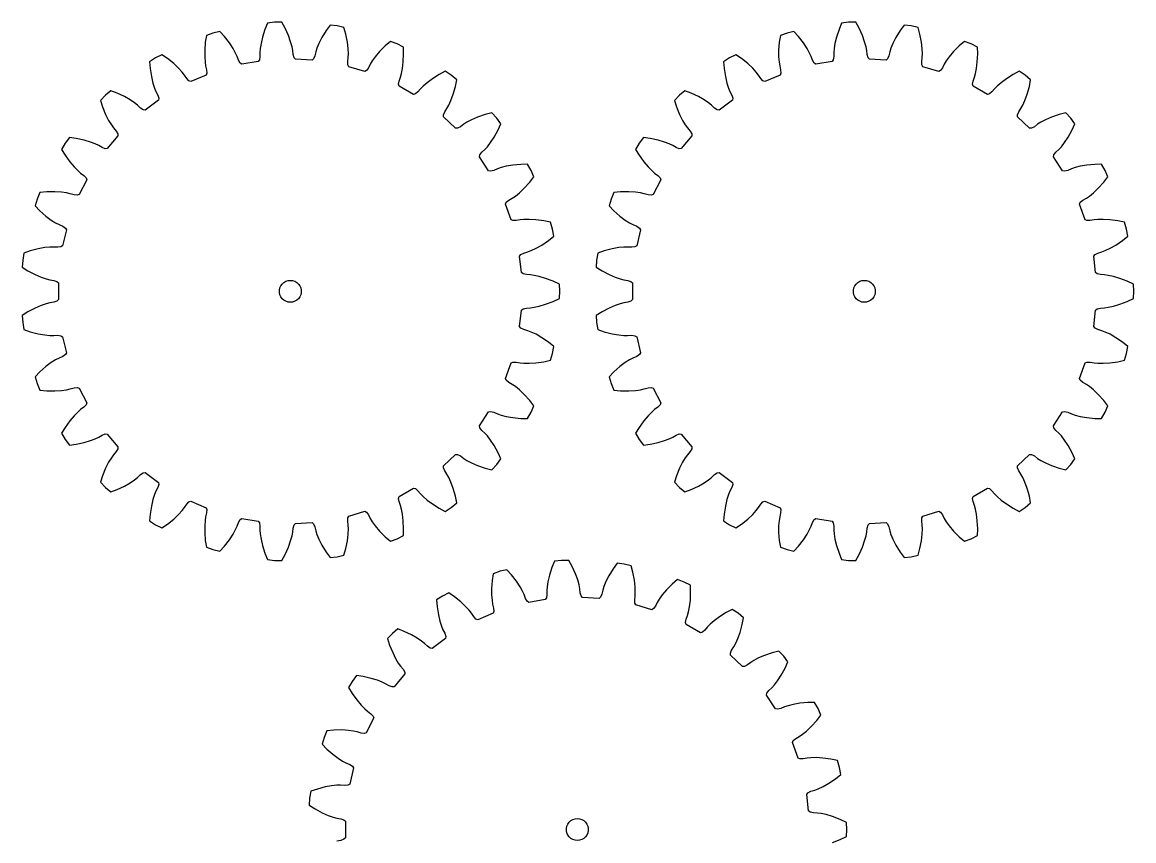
# Model space of a CAD drawing. Extents: x 0 to 152, y 0 to 221.
# Drawn here: x 0 to 152.3, y 109 to 221.2 of the extents above; entities that cross this region are included whole.
import ezdxf

# ---------------------------------------------------------------- set-up
doc = ezdxf.new("R2010")
doc.units = 0

msp = doc.modelspace()

# ---------------------------------------------------------------- linework, layer by layer
for p, q in [((33.62, 221.06), (33.26, 220.19)), ((34.58, 221.17), (33.62, 221.06)), ((35.56, 221.17), (34.58, 221.17)), ((36.01, 220.35), (35.56, 221.17)), ((112.27, 221.06), (111.92, 220.19)), ((113.24, 221.17), (112.27, 221.06)), ((114.21, 221.17), (113.24, 221.17)), ((114.66, 220.35), (114.21, 221.17)), ((25.23, 219.35), (25.08, 218.42)), ((26.14, 219.68), (25.23, 219.35)), ((27.09, 219.9), (26.14, 219.68)), ((27.72, 219.21), (27.09, 219.9)), ((33.26, 220.19), (32.93, 219.14)), ((36.47, 219.34), (36.01, 220.35)), ((36.78, 218.49), (36.47, 219.34)), ((41.63, 220.02), (41.06, 219.08)), ((42.18, 220.78), (41.63, 220.02)), ((43.14, 220.67), (42.18, 220.78)), ((44.09, 220.45), (43.14, 220.67)), ((44.34, 219.55), (44.09, 220.45)), ((44.55, 218.46), (44.34, 219.55)), ((103.88, 219.35), (103.74, 218.42)), ((104.8, 219.68), (103.88, 219.35)), ((105.74, 219.9), (104.8, 219.68)), ((106.37, 219.21), (105.74, 219.9)), ((111.92, 220.19), (111.58, 219.14)), ((115.12, 219.34), (114.66, 220.35)), ((115.43, 218.49), (115.12, 219.34)), ((120.29, 220.02), (119.72, 219.08)), ((120.83, 220.78), (120.29, 220.02)), ((121.8, 220.67), (120.83, 220.78)), ((122.75, 220.45), (121.8, 220.67)), ((123, 219.55), (122.75, 220.45)), ((123.21, 218.46), (123, 219.55)), ((25.08, 218.42), (25, 217.32)), ((28.39, 218.34), (27.72, 219.21)), ((28.89, 217.58), (28.39, 218.34)), ((32.72, 218.25), (32.61, 217.55)), ((32.93, 219.14), (32.72, 218.25)), ((36.97, 217.8), (36.78, 218.49)), ((40.65, 218.26), (40.38, 217.6)), ((41.06, 219.08), (40.65, 218.26)), ((44.66, 217.56), (44.55, 218.46)), ((49.74, 217.93), (48.96, 217.14)), ((50.44, 218.54), (49.74, 217.93)), ((51.36, 218.21), (50.44, 218.54)), ((52.23, 217.77), (51.36, 218.21)), ((103.74, 218.42), (103.65, 217.32)), ((107.05, 218.34), (106.37, 219.21)), ((107.55, 217.58), (107.05, 218.34)), ((111.37, 218.25), (111.26, 217.55)), ((111.58, 219.14), (111.37, 218.25)), ((115.62, 217.8), (115.43, 218.49)), ((119.31, 218.26), (119.04, 217.6)), ((119.72, 219.08), (119.31, 218.26)), ((123.31, 217.56), (123.21, 218.46)), ((128.39, 217.93), (127.62, 217.14)), ((129.1, 218.54), (128.39, 217.93)), ((130.01, 218.21), (129.1, 218.54)), ((130.88, 217.77), (130.01, 218.21)), ((18.27, 216.28), (17.46, 215.75)), ((19.14, 216.72), (18.27, 216.28)), ((19.91, 216.19), (19.14, 216.72)), ((25, 217.32), (25, 216.41)), ((25, 216.41), (25.05, 215.7)), ((29.24, 216.95), (28.89, 217.58)), ((29.45, 216.48), (29.24, 216.95)), ((29.64, 215.96), (29.45, 216.48)), ((32.57, 216.47), (32.49, 216.03)), ((32.61, 217.55), (32.57, 217.03)), ((32.57, 217.03), (32.57, 216.47)), ((37.07, 217.29), (36.97, 217.8)), ((37.13, 216.74), (37.07, 217.29)), ((37.26, 216.31), (37.13, 216.74)), ((37.44, 216.1), (37.26, 216.31)), ((40.1, 216.57), (39.92, 216.16)), ((40.22, 217.11), (40.1, 216.57)), ((40.38, 217.6), (40.22, 217.11)), ((44.6, 215.77), (44.67, 216.32)), ((44.69, 216.84), (44.66, 217.56)), ((44.67, 216.32), (44.69, 216.84)), ((48.38, 216.44), (47.96, 215.86)), ((48.96, 217.14), (48.38, 216.44)), ((52.22, 215.74), (52.26, 216.84)), ((52.26, 216.84), (52.23, 217.77)), ((96.92, 216.28), (96.11, 215.75)), ((97.79, 216.72), (96.92, 216.28)), ((98.56, 216.19), (97.79, 216.72)), ((103.65, 217.32), (103.65, 216.41)), ((103.65, 216.41), (103.71, 215.7)), ((107.89, 216.95), (107.55, 217.58)), ((108.11, 216.48), (107.89, 216.95)), ((108.3, 215.96), (108.11, 216.48)), ((111.22, 216.47), (111.14, 216.03)), ((111.26, 217.55), (111.22, 217.03)), ((111.22, 217.03), (111.22, 216.47)), ((115.72, 217.29), (115.62, 217.8)), ((115.79, 216.74), (115.72, 217.29)), ((115.92, 216.31), (115.79, 216.74)), ((116.1, 216.1), (115.92, 216.31)), ((118.75, 216.57), (118.57, 216.16)), ((118.88, 217.11), (118.75, 216.57)), ((119.04, 217.6), (118.88, 217.11)), ((123.26, 215.77), (123.32, 216.32)), ((123.34, 216.84), (123.31, 217.56)), ((123.32, 216.32), (123.34, 216.84)), ((127.03, 216.44), (126.62, 215.86)), ((127.62, 217.14), (127.03, 216.44)), ((130.87, 215.74), (130.92, 216.84)), ((130.92, 216.84), (130.88, 217.77)), ((17.46, 215.75), (17.53, 214.82)), ((17.53, 214.82), (17.7, 213.73)), ((20.77, 215.5), (19.91, 216.19)), ((21.43, 214.87), (20.77, 215.5)), ((21.91, 214.34), (21.43, 214.87)), ((25.05, 215.7), (25.13, 215.19)), ((25.13, 215.19), (25.26, 214.64)), ((29.87, 215.57), (29.64, 215.96)), ((30.09, 215.41), (29.87, 215.57)), ((32.33, 215.8), (30.09, 215.41)), ((32.49, 216.03), (32.33, 215.8)), ((39.72, 215.97), (37.44, 216.1)), ((39.92, 216.16), (39.72, 215.97)), ((44.63, 215.33), (44.6, 215.77)), ((44.76, 215.08), (44.63, 215.33)), ((46.94, 214.43), (44.76, 215.08)), ((47.44, 214.92), (47.18, 214.56)), ((47.69, 215.42), (47.44, 214.92)), ((47.96, 215.86), (47.69, 215.42)), ((51.98, 214.13), (52.11, 214.83)), ((52.11, 214.83), (52.22, 215.74)), ((96.11, 215.75), (96.18, 214.82)), ((96.18, 214.82), (96.35, 213.73)), ((99.43, 215.5), (98.56, 216.19)), ((100.09, 214.87), (99.43, 215.5)), ((100.57, 214.34), (100.09, 214.87)), ((103.71, 215.7), (103.79, 215.19)), ((103.79, 215.19), (103.92, 214.64)), ((108.52, 215.57), (108.3, 215.96)), ((108.75, 215.41), (108.52, 215.57)), ((110.99, 215.8), (108.75, 215.41)), ((111.14, 216.03), (110.99, 215.8)), ((118.37, 215.97), (116.1, 216.1)), ((118.57, 216.16), (118.37, 215.97)), ((123.28, 215.33), (123.26, 215.77)), ((123.41, 215.08), (123.28, 215.33)), ((125.59, 214.43), (123.41, 215.08)), ((126.1, 214.92), (125.83, 214.56)), ((126.35, 215.42), (126.1, 214.92)), ((126.62, 215.86), (126.35, 215.42)), ((130.63, 214.13), (130.77, 214.83)), ((130.77, 214.83), (130.87, 215.74)), ((17.7, 213.73), (17.91, 212.84)), ((22.23, 213.93), (21.91, 214.34)), ((22.54, 213.47), (22.23, 213.93)), ((22.84, 213.15), (22.54, 213.47)), ((25.19, 213.94), (23.1, 213.04)), ((25.29, 214.2), (25.19, 213.94)), ((25.26, 214.64), (25.29, 214.2)), ((47.18, 214.56), (46.94, 214.43)), ((51.65, 213.11), (51.84, 213.63)), ((51.84, 213.63), (51.98, 214.13)), ((56.2, 213.43), (55.47, 212.89)), ((57.14, 214.02), (56.2, 213.43)), ((57.97, 214.46), (57.14, 214.02)), ((58.78, 213.92), (57.97, 214.46)), ((59.53, 213.3), (58.78, 213.92)), ((59.35, 212.38), (59.53, 213.3)), ((96.35, 213.73), (96.56, 212.84)), ((100.89, 213.93), (100.57, 214.34)), ((101.19, 213.47), (100.89, 213.93)), ((101.5, 213.15), (101.19, 213.47)), ((103.84, 213.94), (101.75, 213.04)), ((103.94, 214.2), (103.84, 213.94)), ((103.92, 214.64), (103.94, 214.2)), ((125.83, 214.56), (125.59, 214.43)), ((130.3, 213.11), (130.49, 213.63)), ((130.49, 213.63), (130.63, 214.13)), ((134.86, 213.43), (134.13, 212.89)), ((135.8, 214.02), (134.86, 213.43)), ((136.62, 214.46), (135.8, 214.02)), ((137.44, 213.92), (136.62, 214.46)), ((138.18, 213.3), (137.44, 213.92)), ((138, 212.38), (138.18, 213.3)), ((12.14, 211.79), (11.39, 211.16)), ((13.01, 211.45), (12.14, 211.79)), ((17.91, 212.84), (18.13, 212.16)), ((18.13, 212.16), (18.32, 211.68)), ((23.1, 213.04), (22.84, 213.15)), ((51.57, 212.67), (51.65, 213.11)), ((51.64, 212.4), (51.57, 212.67)), ((53.61, 211.26), (51.64, 212.4)), ((54.57, 212.05), (54.22, 211.62)), ((54.94, 212.42), (54.57, 212.05)), ((55.47, 212.89), (54.94, 212.42)), ((59.05, 211.32), (59.35, 212.38)), ((90.79, 211.79), (90.05, 211.16)), ((91.66, 211.45), (90.79, 211.79)), ((96.56, 212.84), (96.78, 212.16)), ((96.78, 212.16), (96.98, 211.68)), ((101.75, 213.04), (101.5, 213.15)), ((130.22, 212.67), (130.3, 213.11)), ((130.29, 212.4), (130.22, 212.67)), ((132.26, 211.26), (130.29, 212.4)), ((133.23, 212.05), (132.87, 211.62)), ((133.59, 212.42), (133.23, 212.05)), ((134.13, 212.89), (133.59, 212.42)), ((137.7, 211.32), (138, 212.38)), ((11.39, 211.16), (10.72, 210.46)), ((10.72, 210.46), (11.01, 209.57)), ((14.01, 210.98), (13.01, 211.45)), ((14.8, 210.52), (14.01, 210.98)), ((15.39, 210.12), (14.8, 210.52)), ((18.67, 210.48), (16.84, 209.12)), ((18.32, 211.68), (18.57, 211.18)), ((18.57, 211.18), (18.7, 210.75)), ((18.7, 210.75), (18.67, 210.48)), ((53.87, 211.34), (53.61, 211.26)), ((54.22, 211.62), (53.87, 211.34)), ((58.44, 209.81), (58.74, 210.46)), ((58.74, 210.46), (59.05, 211.32)), ((90.05, 211.16), (89.38, 210.46)), ((89.38, 210.46), (89.66, 209.57)), ((92.66, 210.98), (91.66, 211.45)), ((93.45, 210.52), (92.66, 210.98)), ((94.04, 210.12), (93.45, 210.52)), ((97.32, 210.48), (95.49, 209.12)), ((96.98, 211.68), (97.23, 211.18)), ((97.23, 211.18), (97.36, 210.75)), ((97.36, 210.75), (97.32, 210.48)), ((132.53, 211.34), (132.26, 211.26)), ((132.87, 211.62), (132.53, 211.34)), ((137.1, 209.81), (137.39, 210.46)), ((137.39, 210.46), (137.7, 211.32)), ((11.01, 209.57), (11.43, 208.54)), ((15.79, 209.79), (15.39, 210.12)), ((16.19, 209.41), (15.79, 209.79)), ((16.57, 209.16), (16.19, 209.41)), ((16.84, 209.12), (16.57, 209.16)), ((57.71, 208.48), (57.89, 208.89)), ((57.89, 208.89), (58.19, 209.36)), ((58.19, 209.36), (58.44, 209.81)), ((64.35, 208.75), (63.44, 208.52)), ((65.02, 208.04), (64.35, 208.75)), ((89.66, 209.57), (90.08, 208.54)), ((94.44, 209.79), (94.04, 210.12)), ((94.85, 209.41), (94.44, 209.79)), ((95.22, 209.16), (94.85, 209.41)), ((95.49, 209.12), (95.22, 209.16)), ((136.36, 208.48), (136.54, 208.89)), ((136.54, 208.89), (136.85, 209.36)), ((136.85, 209.36), (137.1, 209.81)), ((143, 208.75), (142.1, 208.52)), ((143.67, 208.04), (143, 208.75)), ((11.43, 208.54), (11.84, 207.73)), ((11.84, 207.73), (12.21, 207.12)), ((57.71, 208.21), (57.71, 208.48)), ((59.37, 206.64), (57.71, 208.21)), ((60.49, 207.19), (60.04, 206.86)), ((60.93, 207.46), (60.49, 207.19)), ((61.56, 207.8), (60.93, 207.46)), ((62.4, 208.16), (61.56, 207.8)), ((63.44, 208.52), (62.4, 208.16)), ((65.6, 207.26), (65.02, 208.04)), ((65.21, 206.41), (65.6, 207.26)), ((90.08, 208.54), (90.49, 207.73)), ((90.49, 207.73), (90.86, 207.12)), ((136.37, 208.21), (136.36, 208.48)), ((138.02, 206.64), (136.37, 208.21)), ((139.14, 207.19), (138.7, 206.86)), ((139.58, 207.46), (139.14, 207.19)), ((140.22, 207.8), (139.58, 207.46)), ((141.05, 208.16), (140.22, 207.8)), ((142.1, 208.52), (141.05, 208.16)), ((144.25, 207.26), (143.67, 208.04)), ((143.87, 206.41), (144.25, 207.26)), ((12.21, 207.12), (12.51, 206.7)), ((12.51, 206.7), (12.87, 206.27)), ((12.87, 206.27), (13.09, 205.88)), ((13.09, 205.88), (13.12, 205.61)), ((59.65, 206.66), (59.37, 206.64)), ((60.04, 206.86), (59.65, 206.66)), ((64.68, 205.44), (65.21, 206.41)), ((90.86, 207.12), (91.16, 206.7)), ((91.16, 206.7), (91.52, 206.27)), ((91.52, 206.27), (91.74, 205.88)), ((91.74, 205.88), (91.77, 205.61)), ((138.3, 206.66), (138.02, 206.64)), ((138.7, 206.86), (138.3, 206.66)), ((143.33, 205.44), (143.87, 206.41)), ((5.88, 204.6), (5.39, 203.75)), ((6.46, 205.38), (5.88, 204.6)), ((7.39, 205.25), (6.46, 205.38)), ((8.47, 205.02), (7.39, 205.25)), ((9.34, 204.76), (8.47, 205.02)), ((10.01, 204.5), (9.34, 204.76)), ((10.48, 204.28), (10.01, 204.5)), ((10.96, 204), (10.48, 204.28)), ((13.12, 205.61), (11.65, 203.86)), ((63.39, 203.73), (63.74, 204.12)), ((63.74, 204.12), (64.18, 204.68)), ((64.18, 204.68), (64.68, 205.44)), ((84.54, 204.6), (84.05, 203.75)), ((85.12, 205.38), (84.54, 204.6)), ((86.04, 205.25), (85.12, 205.38)), ((87.12, 205.02), (86.04, 205.25)), ((88, 204.76), (87.12, 205.02)), ((88.66, 204.5), (88, 204.76)), ((89.13, 204.28), (88.66, 204.5)), ((89.61, 204), (89.13, 204.28)), ((91.77, 205.61), (90.31, 203.86)), ((142.04, 203.73), (142.39, 204.12)), ((142.39, 204.12), (142.83, 204.68)), ((142.83, 204.68), (143.33, 205.44)), ((5.39, 203.75), (5.88, 202.95)), ((5.88, 202.95), (6.52, 202.05)), ((11.38, 203.84), (10.96, 204)), ((11.65, 203.86), (11.38, 203.84)), ((62.66, 202.72), (62.72, 202.99)), ((63.91, 200.82), (62.66, 202.72)), ((62.72, 202.99), (62.99, 203.35)), ((62.99, 203.35), (63.39, 203.73)), ((84.05, 203.75), (84.53, 202.95)), ((84.53, 202.95), (85.18, 202.05)), ((90.03, 203.84), (89.61, 204)), ((90.31, 203.86), (90.03, 203.84)), ((141.31, 202.72), (141.37, 202.99)), ((142.56, 200.82), (141.31, 202.72)), ((141.37, 202.99), (141.64, 203.35)), ((141.64, 203.35), (142.04, 203.73)), ((6.52, 202.05), (7.11, 201.36)), ((7.11, 201.36), (7.61, 200.85)), ((65.13, 201.09), (64.62, 200.87)), ((65.62, 201.26), (65.13, 201.09)), ((66.31, 201.44), (65.62, 201.26)), ((67.21, 201.6), (66.31, 201.44)), ((68.31, 201.7), (67.21, 201.6)), ((69.24, 201.72), (68.31, 201.7)), ((69.73, 200.88), (69.24, 201.72)), ((85.18, 202.05), (85.76, 201.36)), ((85.76, 201.36), (86.26, 200.85)), ((143.78, 201.09), (143.27, 200.87)), ((144.27, 201.26), (143.78, 201.09)), ((144.96, 201.44), (144.27, 201.26)), ((145.86, 201.6), (144.96, 201.44)), ((146.96, 201.7), (145.86, 201.6)), ((147.9, 201.72), (146.96, 201.7)), ((148.38, 200.88), (147.9, 201.72)), ((7.61, 200.85), (8, 200.51)), ((8.84, 199.59), (7.82, 197.55)), ((8, 200.51), (8.44, 200.17)), ((8.44, 200.17), (8.75, 199.85)), ((8.75, 199.85), (8.84, 199.59)), ((64.18, 200.77), (63.91, 200.82)), ((64.62, 200.87), (64.18, 200.77)), ((69.54, 199.25), (70.11, 199.98)), ((70.11, 199.98), (69.73, 200.88)), ((86.26, 200.85), (86.65, 200.51)), ((87.5, 199.59), (86.47, 197.55)), ((86.65, 200.51), (87.1, 200.17)), ((87.1, 200.17), (87.4, 199.85)), ((87.4, 199.85), (87.5, 199.59)), ((142.84, 200.77), (142.56, 200.82)), ((143.27, 200.87), (142.84, 200.77)), ((148.2, 199.25), (148.77, 199.98)), ((148.77, 199.98), (148.38, 200.88)), ((68.14, 197.8), (68.8, 198.43)), ((68.8, 198.43), (69.54, 199.25)), ((146.79, 197.8), (147.45, 198.43)), ((147.45, 198.43), (148.2, 199.25)), ((2.03, 196.94), (1.75, 196)), ((2.42, 197.83), (2.03, 196.94)), ((3.35, 197.92), (2.42, 197.83)), ((4.46, 197.94), (3.35, 197.92)), ((5.36, 197.89), (4.46, 197.94)), ((6.07, 197.79), (5.36, 197.89)), ((6.58, 197.68), (6.07, 197.79)), ((7.11, 197.52), (6.58, 197.68)), ((7.55, 197.47), (7.11, 197.52)), ((7.82, 197.55), (7.55, 197.47)), ((66.21, 196.25), (66.33, 196.5)), ((66.33, 196.5), (66.67, 196.78)), ((66.67, 196.78), (67.15, 197.06)), ((67.15, 197.06), (67.58, 197.35)), ((67.58, 197.35), (68.14, 197.8)), ((80.69, 196.94), (80.41, 196)), ((81.07, 197.83), (80.69, 196.94)), ((82, 197.92), (81.07, 197.83)), ((83.11, 197.94), (82, 197.92)), ((84.02, 197.89), (83.11, 197.94)), ((84.73, 197.79), (84.02, 197.89)), ((85.23, 197.68), (84.73, 197.79)), ((85.77, 197.52), (85.23, 197.68)), ((86.21, 197.47), (85.77, 197.52)), ((86.47, 197.55), (86.21, 197.47)), ((144.86, 196.25), (144.98, 196.5)), ((144.98, 196.5), (145.32, 196.78)), ((145.32, 196.78), (145.81, 197.06)), ((145.81, 197.06), (146.23, 197.35)), ((146.23, 197.35), (146.79, 197.8)), ((1.75, 196), (2.41, 195.34)), ((2.41, 195.34), (3.24, 194.61)), ((66.98, 194.11), (66.21, 196.25)), ((80.41, 196), (81.06, 195.34)), ((81.06, 195.34), (81.9, 194.61)), ((145.64, 194.11), (144.86, 196.25)), ((3.24, 194.61), (3.97, 194.07)), ((3.97, 194.07), (4.58, 193.68)), ((4.58, 193.68), (5.04, 193.44)), ((5.04, 193.44), (5.55, 193.22)), ((67.24, 193.99), (66.98, 194.11)), ((67.68, 193.99), (67.24, 193.99)), ((68.23, 194.09), (67.68, 193.99)), ((68.75, 194.14), (68.23, 194.09)), ((69.46, 194.16), (68.75, 194.14)), ((70.37, 194.1), (69.46, 194.16)), ((71.47, 193.95), (70.37, 194.1)), ((72.38, 193.76), (71.47, 193.95)), ((72.66, 192.82), (72.38, 193.76)), ((81.9, 194.61), (82.63, 194.07)), ((82.63, 194.07), (83.23, 193.68)), ((83.23, 193.68), (83.69, 193.44)), ((83.69, 193.44), (84.2, 193.22)), ((145.89, 193.99), (145.64, 194.11)), ((146.34, 193.99), (145.89, 193.99)), ((146.89, 194.09), (146.34, 193.99)), ((147.4, 194.14), (146.89, 194.09)), ((148.12, 194.16), (147.4, 194.14)), ((149.03, 194.1), (148.12, 194.16)), ((150.12, 193.95), (149.03, 194.1)), ((151.04, 193.76), (150.12, 193.95)), ((151.31, 192.82), (151.04, 193.76)), ((6.07, 192.74), (5.54, 190.53)), ((5.55, 193.22), (5.92, 192.98)), ((5.92, 192.98), (6.07, 192.74)), ((72.83, 191.86), (72.66, 192.82)), ((84.2, 193.22), (84.57, 192.98)), ((84.72, 192.74), (84.2, 190.53)), ((84.57, 192.98), (84.72, 192.74)), ((151.48, 191.86), (151.31, 192.82)), ((5.31, 190.39), (4.86, 190.34)), ((5.54, 190.53), (5.31, 190.39)), ((70.4, 190.2), (71.19, 190.65)), ((71.19, 190.65), (72.1, 191.28)), ((72.1, 191.28), (72.83, 191.86)), ((83.96, 190.39), (83.52, 190.34)), ((84.2, 190.53), (83.96, 190.39)), ((149.06, 190.2), (149.84, 190.65)), ((149.84, 190.65), (150.76, 191.28)), ((150.76, 191.28), (151.48, 191.86)), ((0.23, 189.55), (0.06, 188.59)), ((1.11, 189.86), (0.23, 189.55)), ((2.18, 190.13), (1.11, 189.86)), ((3.08, 190.29), (2.18, 190.13)), ((3.79, 190.36), (3.08, 190.29)), ((4.31, 190.37), (3.79, 190.36)), ((4.86, 190.34), (4.31, 190.37)), ((68.16, 189.13), (68.34, 189.34)), ((68.43, 186.87), (68.16, 189.13)), ((68.34, 189.34), (68.74, 189.54)), ((68.74, 189.54), (69.27, 189.7)), ((69.27, 189.7), (69.76, 189.89)), ((69.76, 189.89), (70.4, 190.2)), ((78.88, 189.55), (78.71, 188.59)), ((79.76, 189.86), (78.88, 189.55)), ((80.84, 190.13), (79.76, 189.86)), ((81.73, 190.29), (80.84, 190.13)), ((82.44, 190.36), (81.73, 190.29)), ((82.96, 190.37), (82.44, 190.36)), ((83.52, 190.34), (82.96, 190.37)), ((146.82, 189.13), (147, 189.34)), ((147.08, 186.87), (146.82, 189.13)), ((147, 189.34), (147.39, 189.54)), ((147.39, 189.54), (147.93, 189.7)), ((147.93, 189.7), (148.41, 189.89)), ((148.41, 189.89), (149.06, 190.2)), ((0.06, 188.59), (0, 187.62)), ((0, 187.62), (0.79, 187.12)), ((78.71, 188.59), (78.65, 187.62)), ((78.65, 187.62), (79.45, 187.12)), ((0.79, 187.12), (1.77, 186.61)), ((1.77, 186.61), (2.61, 186.25)), ((2.61, 186.25), (3.28, 186.02)), ((3.28, 186.02), (3.78, 185.89)), ((3.78, 185.89), (4.33, 185.79)), ((68.65, 186.7), (68.43, 186.87)), ((69.08, 186.6), (68.65, 186.7)), ((69.64, 186.56), (69.08, 186.6)), ((70.15, 186.49), (69.64, 186.56)), ((70.85, 186.34), (70.15, 186.49)), ((71.72, 186.08), (70.85, 186.34)), ((72.76, 185.68), (71.72, 186.08)), ((79.45, 187.12), (80.42, 186.61)), ((80.42, 186.61), (81.26, 186.25)), ((81.26, 186.25), (81.94, 186.02)), ((81.94, 186.02), (82.44, 185.89)), ((82.44, 185.89), (82.99, 185.79)), ((147.3, 186.7), (147.08, 186.87)), ((147.74, 186.6), (147.3, 186.7)), ((148.29, 186.56), (147.74, 186.6)), ((148.81, 186.49), (148.29, 186.56)), ((149.51, 186.34), (148.81, 186.49)), ((150.38, 186.08), (149.51, 186.34)), ((151.41, 185.68), (150.38, 186.08)), ((4.33, 185.79), (4.75, 185.64)), ((4.75, 185.64), (4.95, 185.45)), ((4.95, 185.45), (4.95, 183.17)), ((35.24, 184.46), (35.3, 184.77)), ((35.24, 184.15), (35.24, 184.46)), ((35.3, 184.77), (35.43, 185.06)), ((35.43, 185.06), (35.62, 185.31)), ((35.62, 185.31), (35.85, 185.52)), ((35.85, 185.52), (36.12, 185.68)), ((36.12, 185.68), (36.42, 185.77)), ((36.42, 185.77), (36.73, 185.81)), ((36.73, 185.81), (37.04, 185.77)), ((37.04, 185.77), (37.34, 185.68)), ((37.34, 185.68), (37.61, 185.52)), ((37.61, 185.52), (37.85, 185.31)), ((37.85, 185.31), (38.03, 185.06)), ((38.03, 185.06), (38.16, 184.77)), ((38.16, 184.77), (38.22, 184.46)), ((38.22, 184.46), (38.22, 184.15)), ((73.6, 185.28), (72.76, 185.68)), ((73.65, 184.31), (73.6, 185.28)), ((73.6, 183.34), (73.65, 184.31)), ((82.99, 185.79), (83.41, 185.64)), ((83.41, 185.64), (83.6, 185.45)), ((83.6, 185.45), (83.6, 183.17)), ((113.89, 184.46), (113.96, 184.77)), ((113.89, 184.15), (113.89, 184.46)), ((113.96, 184.77), (114.09, 185.06)), ((114.09, 185.06), (114.27, 185.31)), ((114.27, 185.31), (114.5, 185.52)), ((114.5, 185.52), (114.78, 185.68)), ((114.78, 185.68), (115.07, 185.77)), ((115.07, 185.77), (115.39, 185.81)), ((115.39, 185.81), (115.7, 185.77)), ((115.7, 185.77), (116, 185.68)), ((116, 185.68), (116.27, 185.52)), ((116.27, 185.52), (116.5, 185.31)), ((116.5, 185.31), (116.68, 185.06)), ((116.68, 185.06), (116.81, 184.77)), ((116.81, 184.77), (116.88, 184.46)), ((116.88, 184.46), (116.88, 184.15)), ((152.25, 185.28), (151.41, 185.68)), ((152.31, 184.31), (152.25, 185.28)), ((152.25, 183.34), (152.31, 184.31)), ((4.33, 182.82), (3.78, 182.73)), ((4.75, 182.98), (4.33, 182.82)), ((4.95, 183.17), (4.75, 182.98)), ((35.3, 183.84), (35.24, 184.15)), ((35.43, 183.56), (35.3, 183.84)), ((35.62, 183.3), (35.43, 183.56)), ((35.85, 183.09), (35.62, 183.3)), ((36.12, 182.94), (35.85, 183.09)), ((36.42, 182.84), (36.12, 182.94)), ((36.73, 182.81), (36.42, 182.84)), ((37.04, 182.84), (36.73, 182.81)), ((37.34, 182.94), (37.04, 182.84)), ((37.61, 183.09), (37.34, 182.94)), ((37.85, 183.3), (37.61, 183.09)), ((38.03, 183.56), (37.85, 183.3)), ((38.16, 183.84), (38.03, 183.56)), ((38.22, 184.15), (38.16, 183.84)), ((71.72, 182.53), (72.76, 182.93)), ((72.76, 182.93), (73.6, 183.34)), ((82.99, 182.82), (82.44, 182.73)), ((83.41, 182.98), (82.99, 182.82)), ((83.6, 183.17), (83.41, 182.98)), ((113.96, 183.84), (113.89, 184.15)), ((114.09, 183.56), (113.96, 183.84)), ((114.27, 183.3), (114.09, 183.56)), ((114.5, 183.09), (114.27, 183.3)), ((114.78, 182.94), (114.5, 183.09)), ((115.07, 182.84), (114.78, 182.94)), ((115.39, 182.81), (115.07, 182.84)), ((115.7, 182.84), (115.39, 182.81)), ((116, 182.94), (115.7, 182.84)), ((116.27, 183.09), (116, 182.94)), ((116.5, 183.3), (116.27, 183.09)), ((116.68, 183.56), (116.5, 183.3)), ((116.81, 183.84), (116.68, 183.56)), ((116.88, 184.15), (116.81, 183.84)), ((150.38, 182.53), (151.41, 182.93)), ((151.41, 182.93), (152.25, 183.34)), ((0.79, 181.49), (0, 180.99)), ((1.77, 182.01), (0.79, 181.49)), ((2.61, 182.37), (1.77, 182.01)), ((3.28, 182.6), (2.61, 182.37)), ((3.78, 182.73), (3.28, 182.6)), ((68.16, 179.49), (68.43, 181.75)), ((68.43, 181.75), (68.65, 181.92)), ((68.65, 181.92), (69.08, 182.02)), ((69.08, 182.02), (69.64, 182.05)), ((69.64, 182.05), (70.15, 182.12)), ((70.15, 182.12), (70.85, 182.27)), ((70.85, 182.27), (71.72, 182.53)), ((79.45, 181.49), (78.65, 180.99)), ((80.42, 182.01), (79.45, 181.49)), ((81.26, 182.37), (80.42, 182.01)), ((81.94, 182.6), (81.26, 182.37)), ((82.44, 182.73), (81.94, 182.6)), ((146.82, 179.49), (147.08, 181.75)), ((147.08, 181.75), (147.3, 181.92)), ((147.3, 181.92), (147.74, 182.02)), ((147.74, 182.02), (148.29, 182.05)), ((148.29, 182.05), (148.81, 182.12)), ((148.81, 182.12), (149.51, 182.27)), ((149.51, 182.27), (150.38, 182.53)), ((0, 180.99), (0.06, 180.02)), ((0.06, 180.02), (0.23, 179.06)), ((78.65, 180.99), (78.71, 180.02)), ((78.71, 180.02), (78.88, 179.06)), ((0.23, 179.06), (1.11, 178.76)), ((1.11, 178.76), (2.18, 178.48)), ((2.18, 178.48), (3.08, 178.33)), ((3.08, 178.33), (3.79, 178.26)), ((3.79, 178.26), (4.31, 178.25)), ((4.31, 178.25), (4.86, 178.28)), ((4.86, 178.28), (5.31, 178.23)), ((5.31, 178.23), (5.54, 178.09)), ((68.34, 179.27), (68.16, 179.49)), ((68.74, 179.07), (68.34, 179.27)), ((69.27, 178.91), (68.74, 179.07)), ((69.76, 178.73), (69.27, 178.91)), ((70.4, 178.42), (69.76, 178.73)), ((71.19, 177.96), (70.4, 178.42)), ((78.88, 179.06), (79.76, 178.76)), ((79.76, 178.76), (80.84, 178.48)), ((80.84, 178.48), (81.73, 178.33)), ((81.73, 178.33), (82.44, 178.26)), ((82.44, 178.26), (82.96, 178.25)), ((82.96, 178.25), (83.52, 178.28)), ((83.52, 178.28), (83.96, 178.23)), ((83.96, 178.23), (84.2, 178.09)), ((147, 179.27), (146.82, 179.49)), ((147.39, 179.07), (147, 179.27)), ((147.93, 178.91), (147.39, 179.07)), ((148.41, 178.73), (147.93, 178.91)), ((149.06, 178.42), (148.41, 178.73)), ((149.84, 177.96), (149.06, 178.42)), ((5.54, 178.09), (6.07, 175.87)), ((72.1, 177.34), (71.19, 177.96)), ((72.83, 176.75), (72.1, 177.34)), ((72.66, 175.79), (72.83, 176.75)), ((84.2, 178.09), (84.72, 175.87)), ((150.76, 177.34), (149.84, 177.96)), ((151.48, 176.75), (150.76, 177.34)), ((151.31, 175.79), (151.48, 176.75)), ((5.04, 175.17), (4.58, 174.93)), ((5.55, 175.39), (5.04, 175.17)), ((5.92, 175.64), (5.55, 175.39)), ((6.07, 175.87), (5.92, 175.64)), ((72.38, 174.86), (72.66, 175.79)), ((83.69, 175.17), (83.23, 174.93)), ((84.2, 175.39), (83.69, 175.17)), ((84.57, 175.64), (84.2, 175.39)), ((84.72, 175.87), (84.57, 175.64)), ((151.04, 174.86), (151.31, 175.79)), ((3.24, 174.01), (2.41, 173.28)), ((3.97, 174.55), (3.24, 174.01)), ((4.58, 174.93), (3.97, 174.55)), ((66.21, 172.37), (66.98, 174.51)), ((66.98, 174.51), (67.24, 174.62)), ((67.24, 174.62), (67.68, 174.62)), ((67.68, 174.62), (68.23, 174.52)), ((68.23, 174.52), (68.75, 174.47)), ((68.75, 174.47), (69.46, 174.46)), ((69.46, 174.46), (70.37, 174.51)), ((70.37, 174.51), (71.47, 174.66)), ((71.47, 174.66), (72.38, 174.86)), ((81.9, 174.01), (81.06, 173.28)), ((82.63, 174.55), (81.9, 174.01)), ((83.23, 174.93), (82.63, 174.55)), ((144.86, 172.37), (145.64, 174.51)), ((145.64, 174.51), (145.89, 174.62)), ((145.89, 174.62), (146.34, 174.62)), ((146.34, 174.62), (146.89, 174.52)), ((146.89, 174.52), (147.4, 174.47)), ((147.4, 174.47), (148.12, 174.46)), ((148.12, 174.46), (149.03, 174.51)), ((149.03, 174.51), (150.12, 174.66)), ((150.12, 174.66), (151.04, 174.86)), ((2.41, 173.28), (1.75, 172.61)), ((1.75, 172.61), (2.03, 171.68)), ((66.33, 172.12), (66.21, 172.37)), ((66.67, 171.83), (66.33, 172.12)), ((81.06, 173.28), (80.41, 172.61)), ((80.41, 172.61), (80.69, 171.68)), ((144.98, 172.12), (144.86, 172.37)), ((145.32, 171.83), (144.98, 172.12)), ((2.03, 171.68), (2.42, 170.78)), ((2.42, 170.78), (3.35, 170.69)), ((3.35, 170.69), (4.46, 170.67)), ((4.46, 170.67), (5.36, 170.73)), ((5.36, 170.73), (6.07, 170.82)), ((6.07, 170.82), (6.58, 170.93)), ((6.58, 170.93), (7.11, 171.09)), ((7.11, 171.09), (7.55, 171.14)), ((7.55, 171.14), (7.82, 171.06)), ((7.82, 171.06), (8.84, 169.03)), ((67.15, 171.55), (66.67, 171.83)), ((67.58, 171.26), (67.15, 171.55)), ((68.14, 170.81), (67.58, 171.26)), ((68.8, 170.19), (68.14, 170.81)), ((80.69, 171.68), (81.07, 170.78)), ((81.07, 170.78), (82, 170.69)), ((82, 170.69), (83.11, 170.67)), ((83.11, 170.67), (84.02, 170.73)), ((84.02, 170.73), (84.73, 170.82)), ((84.73, 170.82), (85.23, 170.93)), ((85.23, 170.93), (85.77, 171.09)), ((85.77, 171.09), (86.21, 171.14)), ((86.21, 171.14), (86.47, 171.06)), ((86.47, 171.06), (87.5, 169.03)), ((145.81, 171.55), (145.32, 171.83)), ((146.23, 171.26), (145.81, 171.55)), ((146.79, 170.81), (146.23, 171.26)), ((147.45, 170.19), (146.79, 170.81)), ((69.54, 169.37), (68.8, 170.19)), ((70.11, 168.63), (69.54, 169.37)), ((148.2, 169.37), (147.45, 170.19)), ((148.77, 168.63), (148.2, 169.37)), ((7.61, 167.77), (7.11, 167.26)), ((8, 168.11), (7.61, 167.77)), ((8.44, 168.44), (8, 168.11)), ((8.75, 168.77), (8.44, 168.44)), ((8.84, 169.03), (8.75, 168.77)), ((62.66, 165.89), (63.91, 167.79)), ((63.91, 167.79), (64.18, 167.85)), ((64.18, 167.85), (64.62, 167.74)), ((64.62, 167.74), (65.13, 167.52)), ((69.24, 166.89), (69.73, 167.74)), ((69.73, 167.74), (70.11, 168.63)), ((86.26, 167.77), (85.76, 167.26)), ((86.65, 168.11), (86.26, 167.77)), ((87.1, 168.44), (86.65, 168.11)), ((87.4, 168.77), (87.1, 168.44)), ((87.5, 169.03), (87.4, 168.77)), ((141.31, 165.89), (142.56, 167.79)), ((142.56, 167.79), (142.84, 167.85)), ((142.84, 167.85), (143.27, 167.74)), ((143.27, 167.74), (143.78, 167.52)), ((147.9, 166.89), (148.38, 167.74)), ((148.38, 167.74), (148.77, 168.63)), ((6.52, 166.56), (5.88, 165.66)), ((7.11, 167.26), (6.52, 166.56)), ((65.13, 167.52), (65.62, 167.35)), ((65.62, 167.35), (66.31, 167.18)), ((66.31, 167.18), (67.21, 167.02)), ((67.21, 167.02), (68.31, 166.91)), ((68.31, 166.91), (69.24, 166.89)), ((85.18, 166.56), (84.53, 165.66)), ((85.76, 167.26), (85.18, 166.56)), ((143.78, 167.52), (144.27, 167.35)), ((144.27, 167.35), (144.96, 167.18)), ((144.96, 167.18), (145.86, 167.02)), ((145.86, 167.02), (146.96, 166.91)), ((146.96, 166.91), (147.9, 166.89)), ((5.88, 165.66), (5.39, 164.86)), ((5.39, 164.86), (5.88, 164.02)), ((10.48, 164.34), (10.96, 164.62)), ((10.96, 164.62), (11.38, 164.77)), ((11.38, 164.77), (11.65, 164.75)), ((11.65, 164.75), (13.12, 163.01)), ((62.72, 165.62), (62.66, 165.89)), ((62.99, 165.26), (62.72, 165.62)), ((63.39, 164.88), (62.99, 165.26)), ((63.74, 164.5), (63.39, 164.88)), ((64.18, 163.93), (63.74, 164.5)), ((84.53, 165.66), (84.05, 164.86)), ((84.05, 164.86), (84.54, 164.02)), ((89.13, 164.34), (89.61, 164.62)), ((89.61, 164.62), (90.03, 164.77)), ((90.03, 164.77), (90.31, 164.75)), ((90.31, 164.75), (91.77, 163.01)), ((141.37, 165.62), (141.31, 165.89)), ((141.64, 165.26), (141.37, 165.62)), ((142.04, 164.88), (141.64, 165.26)), ((142.39, 164.5), (142.04, 164.88)), ((142.83, 163.93), (142.39, 164.5)), ((5.88, 164.02), (6.46, 163.24)), ((6.46, 163.24), (7.39, 163.36)), ((7.39, 163.36), (8.47, 163.6)), ((8.47, 163.6), (9.34, 163.86)), ((9.34, 163.86), (10.01, 164.12)), ((10.01, 164.12), (10.48, 164.34)), ((13.12, 163.01), (13.09, 162.73)), ((64.68, 163.17), (64.18, 163.93)), ((65.21, 162.2), (64.68, 163.17)), ((84.54, 164.02), (85.12, 163.24)), ((85.12, 163.24), (86.04, 163.36)), ((86.04, 163.36), (87.12, 163.6)), ((87.12, 163.6), (88, 163.86)), ((88, 163.86), (88.66, 164.12)), ((88.66, 164.12), (89.13, 164.34)), ((91.77, 163.01), (91.74, 162.73)), ((143.33, 163.17), (142.83, 163.93)), ((143.87, 162.2), (143.33, 163.17)), ((12.21, 161.5), (11.84, 160.89)), ((12.51, 161.92), (12.21, 161.5)), ((12.87, 162.35), (12.51, 161.92)), ((13.09, 162.73), (12.87, 162.35)), ((57.71, 160.41), (59.37, 161.97)), ((59.37, 161.97), (59.65, 161.96)), ((59.65, 161.96), (60.04, 161.76)), ((60.04, 161.76), (60.49, 161.43)), ((65.6, 161.35), (65.21, 162.2)), ((90.86, 161.5), (90.49, 160.89)), ((91.16, 161.92), (90.86, 161.5)), ((91.52, 162.35), (91.16, 161.92)), ((91.74, 162.73), (91.52, 162.35)), ((136.37, 160.41), (138.02, 161.97)), ((138.02, 161.97), (138.3, 161.96)), ((138.3, 161.96), (138.7, 161.76)), ((138.7, 161.76), (139.14, 161.43)), ((144.25, 161.35), (143.87, 162.2)), ((11.43, 160.07), (11.01, 159.05)), ((11.84, 160.89), (11.43, 160.07)), ((57.71, 160.13), (57.71, 160.41)), ((57.89, 159.72), (57.71, 160.13)), ((60.49, 161.43), (60.93, 161.15)), ((60.93, 161.15), (61.56, 160.82)), ((61.56, 160.82), (62.4, 160.46)), ((62.4, 160.46), (63.44, 160.1)), ((63.44, 160.1), (64.35, 159.86)), ((64.35, 159.86), (65.02, 160.57)), ((65.02, 160.57), (65.6, 161.35)), ((90.08, 160.07), (89.66, 159.05)), ((90.49, 160.89), (90.08, 160.07)), ((136.36, 160.13), (136.37, 160.41)), ((136.54, 159.72), (136.36, 160.13)), ((139.14, 161.43), (139.58, 161.15)), ((139.58, 161.15), (140.22, 160.82)), ((140.22, 160.82), (141.05, 160.46)), ((141.05, 160.46), (142.1, 160.1)), ((142.1, 160.1), (143, 159.86)), ((143, 159.86), (143.67, 160.57)), ((143.67, 160.57), (144.25, 161.35)), ((11.01, 159.05), (10.72, 158.16)), ((14.8, 158.09), (15.39, 158.5)), ((15.39, 158.5), (15.79, 158.82)), ((15.79, 158.82), (16.19, 159.2)), ((16.19, 159.2), (16.57, 159.45)), ((16.57, 159.45), (16.84, 159.5)), ((16.84, 159.5), (18.67, 158.14)), ((58.19, 159.26), (57.89, 159.72)), ((58.44, 158.8), (58.19, 159.26)), ((58.74, 158.15), (58.44, 158.8)), ((89.66, 159.05), (89.38, 158.16)), ((93.45, 158.09), (94.04, 158.5)), ((94.04, 158.5), (94.44, 158.82)), ((94.44, 158.82), (94.85, 159.2)), ((94.85, 159.2), (95.22, 159.45)), ((95.22, 159.45), (95.49, 159.5)), ((95.49, 159.5), (97.32, 158.14)), ((136.85, 159.26), (136.54, 159.72)), ((137.1, 158.8), (136.85, 159.26)), ((137.39, 158.15), (137.1, 158.8)), ((10.72, 158.16), (11.39, 157.45)), ((11.39, 157.45), (12.14, 156.82)), ((12.14, 156.82), (13.01, 157.16)), ((13.01, 157.16), (14.01, 157.64)), ((14.01, 157.64), (14.8, 158.09)), ((18.32, 156.94), (18.13, 156.46)), ((18.57, 157.43), (18.32, 156.94)), ((18.7, 157.86), (18.57, 157.43)), ((18.67, 158.14), (18.7, 157.86)), ((51.64, 156.21), (53.61, 157.35)), ((53.61, 157.35), (53.87, 157.28)), ((53.87, 157.28), (54.22, 156.99)), ((54.22, 156.99), (54.57, 156.56)), ((59.05, 157.3), (58.74, 158.15)), ((59.35, 156.23), (59.05, 157.3)), ((89.38, 158.16), (90.05, 157.45)), ((90.05, 157.45), (90.79, 156.82)), ((90.79, 156.82), (91.66, 157.16)), ((91.66, 157.16), (92.66, 157.64)), ((92.66, 157.64), (93.45, 158.09)), ((96.98, 156.94), (96.78, 156.46)), ((97.23, 157.43), (96.98, 156.94)), ((97.36, 157.86), (97.23, 157.43)), ((97.32, 158.14), (97.36, 157.86)), ((130.29, 156.21), (132.26, 157.35)), ((132.26, 157.35), (132.53, 157.28)), ((132.53, 157.28), (132.87, 156.99)), ((132.87, 156.99), (133.23, 156.56)), ((137.7, 157.3), (137.39, 158.15)), ((138, 156.23), (137.7, 157.3)), ((17.91, 155.78), (17.7, 154.89)), ((18.13, 156.46), (17.91, 155.78)), ((22.54, 155.15), (22.84, 155.47)), ((22.84, 155.47), (23.1, 155.58)), ((23.1, 155.58), (25.19, 154.67)), ((51.57, 155.95), (51.64, 156.21)), ((51.65, 155.51), (51.57, 155.95)), ((51.84, 154.98), (51.65, 155.51)), ((54.57, 156.56), (54.94, 156.19)), ((54.94, 156.19), (55.47, 155.72)), ((55.47, 155.72), (56.2, 155.18)), ((59.53, 155.32), (59.35, 156.23)), ((96.56, 155.78), (96.35, 154.89)), ((96.78, 156.46), (96.56, 155.78)), ((101.19, 155.15), (101.5, 155.47)), ((101.5, 155.47), (101.75, 155.58)), ((101.75, 155.58), (103.84, 154.67)), ((130.22, 155.95), (130.29, 156.21)), ((130.3, 155.51), (130.22, 155.95)), ((130.49, 154.98), (130.3, 155.51)), ((133.23, 156.56), (133.59, 156.19)), ((133.59, 156.19), (134.13, 155.72)), ((134.13, 155.72), (134.86, 155.18)), ((138.18, 155.32), (138, 156.23)), ((17.7, 154.89), (17.53, 153.8)), ((21.43, 153.74), (21.91, 154.27)), ((21.91, 154.27), (22.23, 154.68)), ((22.23, 154.68), (22.54, 155.15)), ((25.26, 153.97), (25.13, 153.43)), ((25.19, 154.67), (25.29, 154.42)), ((25.29, 154.42), (25.26, 153.97)), ((44.76, 153.53), (46.94, 154.19)), ((46.94, 154.19), (47.18, 154.05)), ((47.18, 154.05), (47.44, 153.69)), ((51.98, 154.48), (51.84, 154.98)), ((52.11, 153.78), (51.98, 154.48)), ((56.2, 155.18), (57.14, 154.59)), ((57.14, 154.59), (57.97, 154.15)), ((57.97, 154.15), (58.78, 154.69)), ((58.78, 154.69), (59.53, 155.32)), ((96.35, 154.89), (96.18, 153.8)), ((100.09, 153.74), (100.57, 154.27)), ((100.57, 154.27), (100.89, 154.68)), ((100.89, 154.68), (101.19, 155.15)), ((103.92, 153.97), (103.79, 153.43)), ((103.84, 154.67), (103.94, 154.42)), ((103.94, 154.42), (103.92, 153.97)), ((123.41, 153.53), (125.59, 154.19)), ((125.59, 154.19), (125.83, 154.05)), ((125.83, 154.05), (126.1, 153.69)), ((130.63, 154.48), (130.49, 154.98)), ((130.77, 153.78), (130.63, 154.48)), ((134.86, 155.18), (135.8, 154.59)), ((135.8, 154.59), (136.62, 154.15)), ((136.62, 154.15), (137.44, 154.69)), ((137.44, 154.69), (138.18, 155.32)), ((17.53, 153.8), (17.46, 152.87)), ((17.46, 152.87), (18.27, 152.33)), ((18.27, 152.33), (19.14, 151.89)), ((19.14, 151.89), (19.91, 152.42)), ((19.91, 152.42), (20.77, 153.12)), ((20.77, 153.12), (21.43, 153.74)), ((25.05, 152.92), (25, 152.2)), ((25.13, 153.43), (25.05, 152.92)), ((29.45, 152.13), (29.64, 152.66)), ((29.64, 152.66), (29.87, 153.04)), ((29.87, 153.04), (30.09, 153.21)), ((30.09, 153.21), (32.33, 152.81)), ((32.33, 152.81), (32.49, 152.58)), ((32.49, 152.58), (32.57, 152.14)), ((37.26, 152.3), (37.44, 152.51)), ((37.44, 152.51), (39.72, 152.65)), ((39.72, 152.65), (39.92, 152.46)), ((39.92, 152.46), (40.1, 152.05)), ((44.6, 152.84), (44.63, 153.29)), ((44.67, 152.29), (44.6, 152.84)), ((44.63, 153.29), (44.76, 153.53)), ((47.44, 153.69), (47.69, 153.2)), ((47.69, 153.2), (47.96, 152.75)), ((47.96, 152.75), (48.38, 152.17)), ((52.22, 152.88), (52.11, 153.78)), ((52.26, 151.77), (52.22, 152.88)), ((96.18, 153.8), (96.11, 152.87)), ((96.11, 152.87), (96.92, 152.33)), ((96.92, 152.33), (97.79, 151.89)), ((97.79, 151.89), (98.56, 152.42)), ((98.56, 152.42), (99.43, 153.12)), ((99.43, 153.12), (100.09, 153.74)), ((103.71, 152.92), (103.65, 152.2)), ((103.79, 153.43), (103.71, 152.92)), ((108.11, 152.13), (108.3, 152.66)), ((108.3, 152.66), (108.52, 153.04)), ((108.52, 153.04), (108.75, 153.21)), ((108.75, 153.21), (110.99, 152.81)), ((110.99, 152.81), (111.14, 152.58)), ((111.14, 152.58), (111.22, 152.14)), ((115.92, 152.3), (116.1, 152.51)), ((116.1, 152.51), (118.37, 152.65)), ((118.37, 152.65), (118.57, 152.46)), ((118.57, 152.46), (118.75, 152.05)), ((123.26, 152.84), (123.28, 153.29)), ((123.32, 152.29), (123.26, 152.84)), ((123.28, 153.29), (123.41, 153.53)), ((126.1, 153.69), (126.35, 153.2)), ((126.35, 153.2), (126.62, 152.75)), ((126.62, 152.75), (127.03, 152.17)), ((130.87, 152.88), (130.77, 153.78)), ((130.92, 151.77), (130.87, 152.88)), ((25, 152.2), (25, 151.29)), ((25, 151.29), (25.08, 150.19)), ((28.39, 150.28), (28.89, 151.04)), ((28.89, 151.04), (29.24, 151.66)), ((29.24, 151.66), (29.45, 152.13)), ((32.57, 152.14), (32.57, 151.59)), ((32.57, 151.59), (32.61, 151.07)), ((32.61, 151.07), (32.72, 150.36)), ((36.78, 150.13), (36.97, 150.81)), ((36.97, 150.81), (37.07, 151.32)), ((37.07, 151.32), (37.13, 151.88)), ((37.13, 151.88), (37.26, 152.3)), ((40.1, 152.05), (40.22, 151.51)), ((40.22, 151.51), (40.38, 151.01)), ((40.38, 151.01), (40.65, 150.35)), ((44.55, 150.15), (44.66, 151.06)), ((44.66, 151.06), (44.69, 151.77)), ((44.69, 151.77), (44.67, 152.29)), ((48.38, 152.17), (48.96, 151.47)), ((48.96, 151.47), (49.74, 150.68)), ((51.36, 150.4), (52.23, 150.84)), ((52.23, 150.84), (52.26, 151.77)), ((103.65, 152.2), (103.65, 151.29)), ((103.65, 151.29), (103.74, 150.19)), ((107.05, 150.28), (107.55, 151.04)), ((107.55, 151.04), (107.89, 151.66)), ((107.89, 151.66), (108.11, 152.13)), ((111.22, 152.14), (111.22, 151.59)), ((111.22, 151.59), (111.26, 151.07)), ((111.26, 151.07), (111.37, 150.36)), ((115.43, 150.13), (115.62, 150.81)), ((115.62, 150.81), (115.72, 151.32)), ((115.72, 151.32), (115.79, 151.88)), ((115.79, 151.88), (115.92, 152.3)), ((118.75, 152.05), (118.88, 151.51)), ((118.88, 151.51), (119.04, 151.01)), ((119.04, 151.01), (119.31, 150.35)), ((123.21, 150.15), (123.31, 151.06)), ((123.31, 151.06), (123.34, 151.77)), ((123.34, 151.77), (123.32, 152.29)), ((127.03, 152.17), (127.62, 151.47)), ((127.62, 151.47), (128.39, 150.68)), ((130.01, 150.4), (130.88, 150.84)), ((130.88, 150.84), (130.92, 151.77)), ((25.08, 150.19), (25.23, 149.27)), ((25.23, 149.27), (26.14, 148.93)), ((27.09, 148.71), (27.72, 149.4)), ((27.72, 149.4), (28.39, 150.28)), ((32.72, 150.36), (32.93, 149.48)), ((32.93, 149.48), (33.26, 148.42)), ((36.01, 148.26), (36.47, 149.27)), ((36.47, 149.27), (36.78, 150.13)), ((40.65, 150.35), (41.06, 149.54)), ((41.06, 149.54), (41.63, 148.59)), ((44.34, 149.07), (44.55, 150.15)), ((49.74, 150.68), (50.44, 150.07)), ((50.44, 150.07), (51.36, 150.4)), ((103.74, 150.19), (103.88, 149.27)), ((103.88, 149.27), (104.8, 148.93)), ((105.74, 148.71), (106.37, 149.4)), ((106.37, 149.4), (107.05, 150.28)), ((111.37, 150.36), (111.58, 149.48)), ((111.58, 149.48), (111.92, 148.42)), ((114.66, 148.26), (115.12, 149.27)), ((115.12, 149.27), (115.43, 150.13)), ((119.31, 150.35), (119.72, 149.54)), ((119.72, 149.54), (120.29, 148.59)), ((123, 149.07), (123.21, 150.15)), ((128.39, 150.68), (129.1, 150.07)), ((129.1, 150.07), (130.01, 150.4)), ((26.14, 148.93), (27.09, 148.71)), ((33.26, 148.42), (33.62, 147.56)), ((35.56, 147.45), (36.01, 148.26)), ((41.63, 148.59), (42.18, 147.83)), ((42.18, 147.83), (43.14, 147.94)), ((43.14, 147.94), (44.09, 148.17)), ((44.09, 148.17), (44.34, 149.07)), ((104.8, 148.93), (105.74, 148.71)), ((111.92, 148.42), (112.27, 147.56)), ((114.21, 147.45), (114.66, 148.26)), ((120.29, 148.59), (120.83, 147.83)), ((120.83, 147.83), (121.8, 147.94)), ((121.8, 147.94), (122.75, 148.17)), ((122.75, 148.17), (123, 149.07)), ((33.62, 147.56), (34.58, 147.45)), ((34.58, 147.45), (35.56, 147.45)), ((72.59, 146.47), (72.25, 145.41)), ((72.94, 147.33), (72.59, 146.47)), ((73.91, 147.45), (72.94, 147.33)), ((74.89, 147.45), (73.91, 147.45)), ((75.34, 146.63), (74.89, 147.45)), ((75.79, 145.62), (75.34, 146.63)), ((80.96, 146.3), (80.39, 145.35)), ((81.5, 147.06), (80.96, 146.3)), ((82.47, 146.95), (81.5, 147.06)), ((83.42, 146.72), (82.47, 146.95)), ((83.67, 145.82), (83.42, 146.72)), ((112.27, 147.56), (113.24, 147.45)), ((113.24, 147.45), (114.21, 147.45)), ((64.41, 144.7), (64.32, 143.6)), ((64.55, 145.62), (64.41, 144.7)), ((65.47, 145.96), (64.55, 145.62)), ((66.42, 146.18), (65.47, 145.96)), ((67.04, 145.49), (66.42, 146.18)), ((67.72, 144.62), (67.04, 145.49)), ((72.25, 145.41), (72.04, 144.53)), ((76.11, 144.77), (75.79, 145.62)), ((76.3, 144.08), (76.11, 144.77)), ((80.39, 145.35), (79.98, 144.54)), ((83.88, 144.74), (83.67, 145.82)), ((83.99, 143.83), (83.88, 144.74)), ((89.77, 144.82), (89.06, 144.21)), ((90.68, 144.49), (89.77, 144.82)), ((64.32, 143.6), (64.32, 142.69)), ((68.22, 143.85), (67.72, 144.62)), ((68.57, 143.23), (68.22, 143.85)), ((68.78, 142.76), (68.57, 143.23)), ((71.93, 143.82), (71.89, 143.31)), ((71.89, 143.31), (71.89, 142.75)), ((72.04, 144.53), (71.93, 143.82)), ((76.4, 143.57), (76.3, 144.08)), ((76.46, 143.02), (76.4, 143.57)), ((79.55, 143.38), (79.42, 142.84)), ((79.71, 143.88), (79.55, 143.38)), ((79.98, 144.54), (79.71, 143.88)), ((84.01, 143.12), (83.99, 143.83)), ((88.29, 143.42), (87.7, 142.72)), ((89.06, 144.21), (88.29, 143.42)), ((91.55, 144.05), (90.68, 144.49)), ((91.59, 143.12), (91.55, 144.05)), ((57.6, 142.56), (56.78, 142.03)), ((56.78, 142.03), (56.86, 141.1)), ((58.47, 143), (57.6, 142.56)), ((59.24, 142.47), (58.47, 143)), ((60.1, 141.78), (59.24, 142.47)), ((60.76, 141.15), (60.1, 141.78)), ((64.32, 142.69), (64.38, 141.98)), ((64.38, 141.98), (64.46, 141.46)), ((68.97, 142.23), (68.78, 142.76)), ((69.19, 141.85), (68.97, 142.23)), ((69.42, 141.68), (69.19, 141.85)), ((71.66, 142.08), (69.42, 141.68)), ((71.82, 142.31), (71.66, 142.08)), ((71.89, 142.75), (71.82, 142.31)), ((76.59, 142.59), (76.46, 143.02)), ((76.77, 142.38), (76.59, 142.59)), ((79.04, 142.25), (76.77, 142.38)), ((79.25, 142.43), (79.04, 142.25)), ((79.42, 142.84), (79.25, 142.43)), ((83.93, 142.05), (83.99, 142.6)), ((83.96, 141.6), (83.93, 142.05)), ((83.99, 142.6), (84.01, 143.12)), ((87.02, 141.69), (86.77, 141.2)), ((87.29, 142.14), (87.02, 141.69)), ((87.7, 142.72), (87.29, 142.14)), ((91.44, 141.11), (91.55, 142.01)), ((91.55, 142.01), (91.59, 143.12)), ((56.86, 141.1), (57.03, 140)), ((61.24, 140.62), (60.76, 141.15)), ((61.56, 140.21), (61.24, 140.62)), ((61.86, 139.75), (61.56, 140.21)), ((64.52, 140.22), (62.43, 139.32)), ((64.46, 141.46), (64.59, 140.92)), ((64.61, 140.48), (64.52, 140.22)), ((64.59, 140.92), (64.61, 140.48)), ((84.08, 141.36), (83.96, 141.6)), ((86.26, 140.7), (84.08, 141.36)), ((86.51, 140.84), (86.26, 140.7)), ((86.77, 141.2), (86.51, 140.84)), ((91.16, 139.91), (91.3, 140.41)), ((91.3, 140.41), (91.44, 141.11)), ((96.47, 140.3), (95.53, 139.71)), ((97.29, 140.74), (96.47, 140.3)), ((98.11, 140.2), (97.29, 140.74)), ((98.85, 139.58), (98.11, 140.2)), ((57.03, 140), (57.24, 139.12)), ((57.24, 139.12), (57.45, 138.44)), ((62.17, 139.42), (61.86, 139.75)), ((62.43, 139.32), (62.17, 139.42)), ((90.9, 138.95), (90.97, 139.38)), ((90.96, 138.68), (90.9, 138.95)), ((92.93, 137.54), (90.96, 138.68)), ((90.97, 139.38), (91.16, 139.91)), ((94.26, 138.7), (93.9, 138.33)), ((94.8, 139.17), (94.26, 138.7)), ((95.53, 139.71), (94.8, 139.17)), ((98.38, 137.59), (98.67, 138.66)), ((98.67, 138.66), (98.85, 139.58)), ((50.72, 137.44), (50.05, 136.73)), ((51.47, 138.07), (50.72, 137.44)), ((52.34, 137.73), (51.47, 138.07)), ((53.33, 137.25), (52.34, 137.73)), ((54.12, 136.8), (53.33, 137.25)), ((57.45, 138.44), (57.65, 137.96)), ((57.65, 137.96), (57.9, 137.46)), ((57.9, 137.46), (58.03, 137.03)), ((93.2, 137.61), (92.93, 137.54)), ((93.54, 137.9), (93.2, 137.61)), ((93.9, 138.33), (93.54, 137.9)), ((98.07, 136.74), (98.38, 137.59)), ((50.05, 136.73), (50.34, 135.84)), ((50.34, 135.84), (50.76, 134.82)), ((54.71, 136.39), (54.12, 136.8)), ((55.12, 136.07), (54.71, 136.39)), ((55.52, 135.69), (55.12, 136.07)), ((55.89, 135.44), (55.52, 135.69)), ((57.99, 136.76), (56.17, 135.4)), ((58.03, 137.03), (57.99, 136.76)), ((97.21, 135.17), (97.52, 135.63)), ((97.52, 135.63), (97.77, 136.09)), ((97.77, 136.09), (98.07, 136.74)), ((50.76, 134.82), (51.16, 134.01)), ((56.17, 135.4), (55.89, 135.44)), ((97.04, 134.76), (97.21, 135.17)), ((97.04, 134.48), (97.04, 134.76)), ((98.7, 132.92), (97.04, 134.48)), ((100.89, 134.08), (100.26, 133.74)), ((101.72, 134.44), (100.89, 134.08)), ((102.77, 134.79), (101.72, 134.44)), ((103.68, 135.03), (102.77, 134.79)), ((104.34, 134.32), (103.68, 135.03)), ((104.93, 133.54), (104.34, 134.32)), ((51.16, 134.01), (51.53, 133.39)), ((51.53, 133.39), (51.83, 132.97)), ((51.83, 132.97), (52.19, 132.55)), ((52.19, 132.55), (52.42, 132.16)), ((98.97, 132.93), (98.7, 132.92)), ((99.37, 133.13), (98.97, 132.93)), ((99.82, 133.47), (99.37, 133.13)), ((100.26, 133.74), (99.82, 133.47)), ((104, 131.72), (104.54, 132.69)), ((104.54, 132.69), (104.93, 133.54)), ((45.79, 131.66), (45.21, 130.87)), ((46.72, 131.53), (45.79, 131.66)), ((47.8, 131.29), (46.72, 131.53)), ((48.67, 131.03), (47.8, 131.29)), ((49.34, 130.78), (48.67, 131.03)), ((52.44, 131.89), (50.98, 130.14)), ((52.42, 132.16), (52.44, 131.89)), ((103.5, 130.96), (104, 131.72)), ((45.21, 130.87), (44.72, 130.03)), ((44.72, 130.03), (45.2, 129.23)), ((49.8, 130.55), (49.34, 130.78)), ((50.29, 130.27), (49.8, 130.55)), ((50.7, 130.12), (50.29, 130.27)), ((50.98, 130.14), (50.7, 130.12)), ((102.05, 129.27), (102.31, 129.63)), ((102.31, 129.63), (102.72, 130.01)), ((102.72, 130.01), (103.07, 130.39)), ((103.07, 130.39), (103.5, 130.96)), ((45.2, 129.23), (45.85, 128.33)), ((45.85, 128.33), (46.43, 127.63)), ((101.99, 129), (102.05, 129.27)), ((103.24, 127.1), (101.99, 129)), ((107.63, 127.98), (106.53, 127.87)), ((108.57, 128), (107.63, 127.98)), ((109.05, 127.16), (108.57, 128)), ((46.43, 127.63), (46.93, 127.12)), ((46.93, 127.12), (47.32, 126.78)), ((47.32, 126.78), (47.77, 126.45)), ((47.77, 126.45), (48.08, 126.13)), ((103.51, 127.05), (103.24, 127.1)), ((103.94, 127.15), (103.51, 127.05)), ((104.45, 127.37), (103.94, 127.15)), ((104.94, 127.54), (104.45, 127.37)), ((105.64, 127.72), (104.94, 127.54)), ((106.53, 127.87), (105.64, 127.72)), ((109.44, 126.26), (109.05, 127.16)), ((48.17, 125.87), (47.15, 123.83)), ((48.08, 126.13), (48.17, 125.87)), ((108.12, 124.7), (108.87, 125.52)), ((108.87, 125.52), (109.44, 126.26)), ((41.75, 124.11), (41.36, 123.21)), ((42.68, 124.2), (41.75, 124.11)), ((43.78, 124.22), (42.68, 124.2)), ((44.69, 124.17), (43.78, 124.22)), ((45.4, 124.07), (44.69, 124.17)), ((45.91, 123.96), (45.4, 124.07)), ((46.44, 123.8), (45.91, 123.96)), ((46.88, 123.75), (46.44, 123.8)), ((47.15, 123.83), (46.88, 123.75)), ((106.48, 123.34), (106.91, 123.63)), ((106.91, 123.63), (107.46, 124.08)), ((107.46, 124.08), (108.12, 124.7)), ((41.36, 123.21), (41.08, 122.28)), ((41.08, 122.28), (41.74, 121.61)), ((105.53, 122.52), (105.65, 122.77)), ((106.31, 120.38), (105.53, 122.52)), ((105.65, 122.77), (106, 123.06)), ((106, 123.06), (106.48, 123.34)), ((41.74, 121.61), (42.57, 120.89)), ((42.57, 120.89), (43.3, 120.34)), ((43.3, 120.34), (43.9, 119.96)), ((106.57, 120.27), (106.31, 120.38)), ((107.56, 120.37), (107.01, 120.27)), ((108.08, 120.42), (107.56, 120.37)), ((108.79, 120.43), (108.08, 120.42)), ((109.7, 120.38), (108.79, 120.43)), ((110.79, 120.23), (109.7, 120.38)), ((43.9, 119.96), (44.36, 119.72)), ((44.36, 119.72), (44.87, 119.5)), ((44.87, 119.5), (45.25, 119.25)), ((45.4, 119.02), (44.87, 116.81)), ((45.25, 119.25), (45.4, 119.02)), ((107.01, 120.27), (106.57, 120.27)), ((111.71, 120.03), (110.79, 120.23)), ((111.99, 119.1), (111.71, 120.03)), ((112.16, 118.14), (111.99, 119.1)), ((110.52, 116.93), (111.43, 117.55)), ((111.43, 117.55), (112.16, 118.14)), ((39.55, 115.83), (39.38, 114.87)), ((40.44, 116.13), (39.55, 115.83)), ((41.51, 116.41), (40.44, 116.13)), ((42.4, 116.57), (41.51, 116.41)), ((43.12, 116.64), (42.4, 116.57)), ((43.63, 116.65), (43.12, 116.64)), ((44.19, 116.61), (43.63, 116.65)), ((44.63, 116.66), (44.19, 116.61)), ((44.87, 116.81), (44.63, 116.66)), ((107.67, 115.62), (108.07, 115.82)), ((108.07, 115.82), (108.6, 115.98)), ((108.6, 115.98), (109.08, 116.17)), ((109.08, 116.17), (109.73, 116.47)), ((109.73, 116.47), (110.52, 116.93)), ((39.38, 114.87), (39.33, 113.9)), ((107.49, 115.4), (107.67, 115.62)), ((107.76, 113.14), (107.49, 115.4)), ((39.33, 113.9), (40.12, 113.4)), ((40.12, 113.4), (41.1, 112.89)), ((41.1, 112.89), (41.93, 112.52)), ((107.98, 112.98), (107.76, 113.14)), ((108.41, 112.87), (107.98, 112.98)), ((108.97, 112.84), (108.41, 112.87)), ((109.48, 112.77), (108.97, 112.84)), ((110.18, 112.62), (109.48, 112.77)), ((41.93, 112.52), (42.61, 112.29)), ((42.61, 112.29), (43.11, 112.16)), ((43.11, 112.16), (43.66, 112.07)), ((43.66, 112.07), (44.08, 111.92)), ((44.08, 111.92), (44.28, 111.72)), ((44.28, 111.72), (44.28, 109.45)), ((74.63, 111.05), (74.76, 111.33)), ((74.76, 111.33), (74.94, 111.59)), ((74.94, 111.59), (75.18, 111.8)), ((75.18, 111.8), (75.45, 111.95)), ((75.45, 111.95), (75.75, 112.05)), ((75.75, 112.05), (76.06, 112.08)), ((76.06, 112.08), (76.37, 112.05)), ((76.37, 112.05), (76.67, 111.95)), ((76.67, 111.95), (76.94, 111.8)), ((76.94, 111.8), (77.17, 111.59)), ((77.17, 111.59), (77.36, 111.33)), ((77.36, 111.33), (77.48, 111.05)), ((111.05, 112.36), (110.18, 112.62)), ((112.08, 111.96), (111.05, 112.36)), ((112.93, 111.56), (112.08, 111.96)), ((112.98, 110.58), (112.93, 111.56)), ((74.57, 110.74), (74.63, 111.05)), ((74.57, 110.43), (74.57, 110.74)), ((74.63, 110.12), (74.57, 110.43)), ((74.76, 109.83), (74.63, 110.12)), ((74.94, 109.58), (74.76, 109.83)), ((77.36, 109.83), (77.17, 109.58)), ((77.48, 110.12), (77.36, 109.83)), ((77.48, 111.05), (77.55, 110.74)), ((77.55, 110.43), (77.48, 110.12)), ((77.55, 110.74), (77.55, 110.43)), ((112.93, 109.61), (112.98, 110.58)), ((43.66, 109.1), (43.11, 109)), ((44.08, 109.25), (43.66, 109.1)), ((44.28, 109.45), (44.08, 109.25)), ((75.18, 109.37), (74.94, 109.58)), ((75.45, 109.21), (75.18, 109.37)), ((75.75, 109.12), (75.45, 109.21)), ((76.06, 109.08), (75.75, 109.12)), ((76.37, 109.12), (76.06, 109.08)), ((76.67, 109.21), (76.37, 109.12)), ((76.94, 109.37), (76.67, 109.21)), ((77.17, 109.58), (76.94, 109.37)), ((111.05, 108.81), (112.08, 109.21)), ((112.08, 109.21), (112.93, 109.61))]:
    msp.add_line(p, q)

doc.saveas('drawing.dxf')
